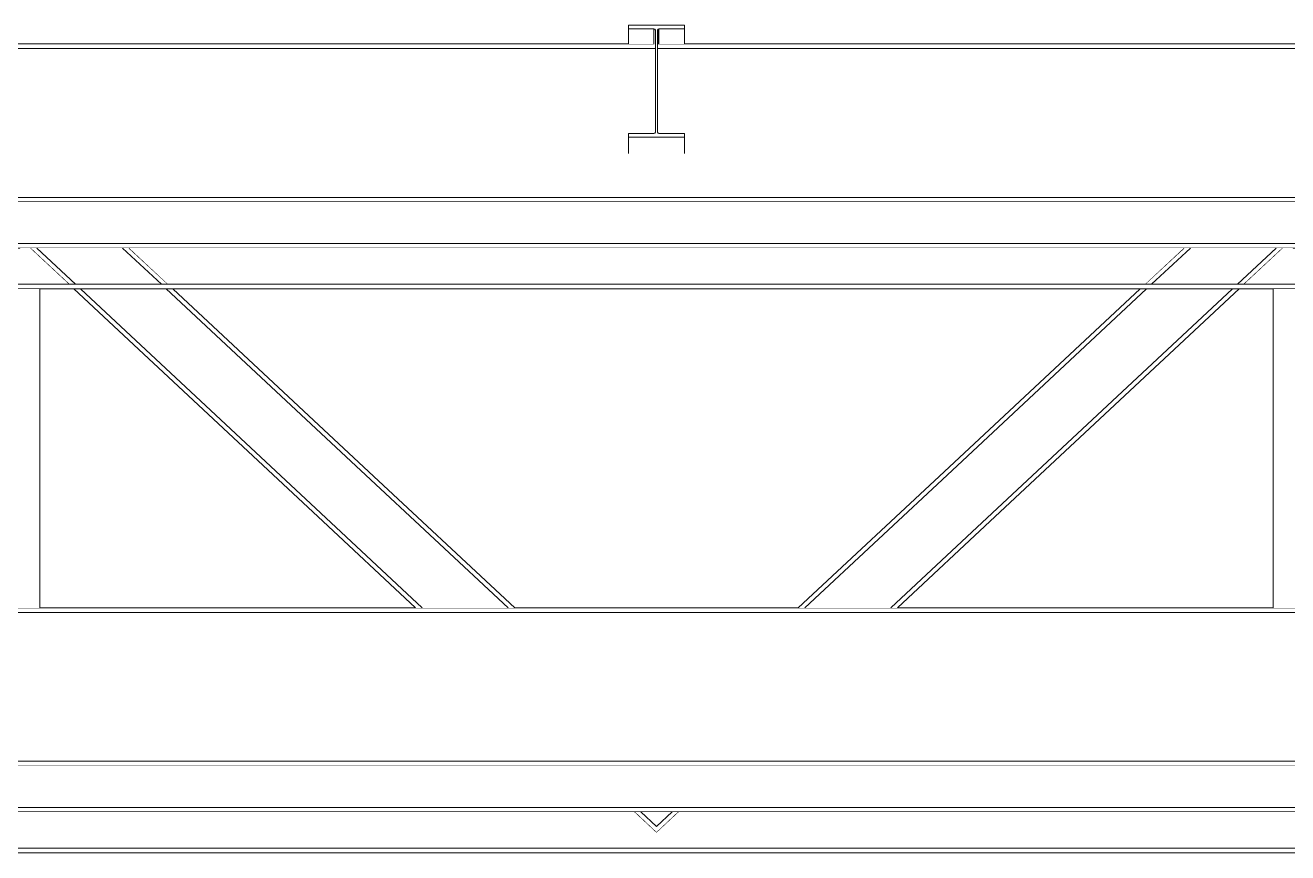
# Model space of a CAD drawing. Extents: x -3080 to 28500, y -1326 to 31609.
# Drawn here: x 6280 to 6560, y 28380.8 to 28564.2 of the extents above; entities that cross this region are included whole.
import ezdxf
from ezdxf.xclip import XClip

# ---------------------------------------------------------------- set-up
doc = ezdxf.new("R2010")
doc.units = 0
doc.header["$LTSCALE"] = 100
doc.header["$XCLIPFRAME"] = 2
doc.linetypes.add('188K-SM-07-F10-MECH-CR PIPE-Y2257103$0$X-S-FAB_SL ALL$0$Wipeout_Contour', pattern=[1, 0, -1])
for name, color, linetype in [('0-xref', 8, 'Continuous'), ('188K-SM-07-F10-MECH-CR PIPE-Y2257103$0$X-S-FAB_SL ALL$0$ASP_1', 1, 'Continuous'), ('188K-SM-07-F10-MECH-CR PIPE-Y2257103$0$X-S-FAB_SL ALL$0$Hattch', 7, 'Continuous'), ('188K-SM-07-F10-MECH-CR PIPE-Y2257103$0$X-S-FAB_SL ALL$0$S-TRUSS', 7, 'Continuous')]:
    doc.layers.add(name, color=color, linetype=linetype)

# ---------------------------------------------------------------- blocks, each defined once
blk = doc.blocks.new('188K-SM-07-F10-MECH-CR PIPE-Y2257103$0$X-S-FAB_SL ALL$0$剖面元素_931_3', base_point=(23061.26, -8263.06))
at = {"color": 254, "linetype": '188K-SM-07-F10-MECH-CR PIPE-Y2257103$0$X-S-FAB_SL ALL$0$Wipeout_Contour', "lineweight": 0, "ltscale": 239935.36391}
blk.add_wipeout([(29078.76, -6033.78), (29078.76, -6034.78), (29481.01, -6034.78), (29481.01, -6034.09), (29480.93, -6033.88), (29480.71, -6033.79), (29475.06, -6033.79), (29475.06, -6033.78)], dxfattribs=at).dxf.layer = '188K-SM-07-F10-MECH-CR PIPE-Y2257103$0$X-S-FAB_SL ALL$0$Hattch'
at = {"color": 254, "linetype": '188K-SM-07-F10-MECH-CR PIPE-Y2257103$0$X-S-FAB_SL ALL$0$Wipeout_Contour', "lineweight": 0, "ltscale": 240998.711344}
blk.add_wipeout([(29061.26, -6193.05), (29061.26, -6193.78), (29901.26, -6193.78), (29901.26, -6193.05), (29883.76, -6193.05), (29883.76, -6192.78), (29078.76, -6192.78), (29078.76, -6193.05)], dxfattribs=at).dxf.layer = '188K-SM-07-F10-MECH-CR PIPE-Y2257103$0$X-S-FAB_SL ALL$0$Hattch'
at = {"color": 254, "linetype": '188K-SM-07-F10-MECH-CR PIPE-Y2257103$0$X-S-FAB_SL ALL$0$Wipeout_Contour', "lineweight": 0, "ltscale": 241543.531684}
blk.add_wipeout([(29481.51, -6034.09), (29481.51, -6034.78), (29883.76, -6034.78), (29883.76, -6033.78), (29487.46, -6033.78), (29487.46, -6033.79), (29481.81, -6033.79), (29481.6, -6033.88)], dxfattribs=at).dxf.layer = '188K-SM-07-F10-MECH-CR PIPE-Y2257103$0$X-S-FAB_SL ALL$0$Hattch'
at = {"color": 254, "linetype": '188K-SM-07-F10-MECH-CR PIPE-Y2257103$0$X-S-FAB_SL ALL$0$Wipeout_Contour', "lineweight": 0, "ltscale": 963833.459916}
blk.add_wipeout([(29062.26, -6160.26), (29062.26, -6187.71), (29078.76, -6187.71), (29078.76, -6192.78), (29883.76, -6192.78), (29883.76, -6187.71), (29900.26, -6187.71), (29900.26, -6160.26), (29883.76, -6160.26), (29883.76, -6159.78), (29738.16, -6159.78), (29738.16, -6167.85), (29738.35, -6168.31), (29738.81, -6168.5), (29744.36, -6168.5), (29744.82, -6168.69), (29745.01, -6169.15), (29745.01, -6173.08), (29737.51, -6173.08), (29737.51, -6159.78), (29218.16, -6159.78), (29218.16, -6167.85), (29218.35, -6168.31), (29218.81, -6168.5), (29224.36, -6168.5), (29224.82, -6168.69), (29225.01, -6169.15), (29225.01, -6173.08), (29217.51, -6173.08), (29217.51, -6159.78), (29078.76, -6159.78), (29078.76, -6160.26)], dxfattribs=at).dxf.layer = '188K-SM-07-F10-MECH-CR PIPE-Y2257103$0$X-S-FAB_SL ALL$0$Hattch'
at = {"layer": '188K-SM-07-F10-MECH-CR PIPE-Y2257103$0$X-S-FAB_SL ALL$0$S-TRUSS', "color": 8, "lineweight": 0}
for p, q in [((29078.76, -6192.78), (29883.76, -6192.78)), ((29061.26, -6193.78), (29901.26, -6193.78))]:
    blk.add_line(p, q, dxfattribs=at)
at = {"color": 254, "linetype": '188K-SM-07-F10-MECH-CR PIPE-Y2257103$0$X-S-FAB_SL ALL$0$Wipeout_Contour', "lineweight": 0, "ltscale": 722298.847146}
blk.add_wipeout([(29062.26, -6062.73), (29078.76, -6062.73), (29078.76, -6067.78), (29883.76, -6067.78), (29883.76, -6062.73), (29900.26, -6062.73), (29900.26, -6035.28), (29883.76, -6035.28), (29883.76, -6034.78), (29481.51, -6034.78), (29481.51, -6053.35), (29481.6, -6053.56), (29481.81, -6053.65), (29487.46, -6053.65), (29487.46, -6058.04), (29475.06, -6058.04), (29475.06, -6053.65), (29480.71, -6053.65), (29480.93, -6053.56), (29481.01, -6053.35), (29481.01, -6034.78), (29078.76, -6034.78), (29078.76, -6035.28), (29062.26, -6035.28)], dxfattribs=at).dxf.layer = '188K-SM-07-F10-MECH-CR PIPE-Y2257103$0$X-S-FAB_SL ALL$0$Hattch'
at = {"color": 254, "linetype": '188K-SM-07-F10-MECH-CR PIPE-Y2257103$0$X-S-FAB_SL ALL$0$Wipeout_Contour', "lineweight": 0, "ltscale": 239913.835047}
blk.add_wipeout([(29218.35, -6159.03), (29218.16, -6159.49), (29218.16, -6159.78), (29737.51, -6159.78), (29737.51, -6158.78), (29224.51, -6158.78), (29224.36, -6158.84), (29218.81, -6158.84)], dxfattribs=at).dxf.layer = '188K-SM-07-F10-MECH-CR PIPE-Y2257103$0$X-S-FAB_SL ALL$0$Hattch'
at = {"layer": '188K-SM-07-F10-MECH-CR PIPE-Y2257103$0$X-S-FAB_SL ALL$0$S-TRUSS', "color": 8, "lineweight": 0}
for p, q in [((29475.06, -6033.78), (29078.76, -6033.78)), ((29480.71, -6033.78), (29475.06, -6033.78)), ((29487.46, -6033.78), (29481.81, -6033.78)), ((29883.76, -6033.78), (29487.46, -6033.78)), ((29481.01, -6034.78), (29078.76, -6034.78)), ((29883.76, -6034.78), (29481.51, -6034.78)), ((29218.16, -6159.78), (29737.51, -6159.78)), ((29224.51, -6158.78), (29737.51, -6158.78))]:
    blk.add_line(p, q, dxfattribs=at)
at = {"color": 254, "linetype": '188K-SM-07-F10-MECH-CR PIPE-Y2257103$0$X-S-FAB_SL ALL$0$Wipeout_Contour', "lineweight": 0, "ltscale": 240795.098809}
blk.add_wipeout([(29069.26, -6068.78), (29893.26, -6068.78), (29893.26, -6068.07), (29883.76, -6068.07), (29883.76, -6067.78), (29078.76, -6067.78), (29078.76, -6068.07), (29069.26, -6068.07)], dxfattribs=at).dxf.layer = '188K-SM-07-F10-MECH-CR PIPE-Y2257103$0$X-S-FAB_SL ALL$0$Hattch'
at = {"layer": '188K-SM-07-F10-MECH-CR PIPE-Y2257103$0$X-S-FAB_SL ALL$0$S-TRUSS', "color": 8, "lineweight": 0}
for p, q in [((29883.76, -6067.78), (29078.76, -6067.78)), ((29749.84, -6068.78), (29212.69, -6068.78))]:
    blk.add_line(p, q, dxfattribs=at)
blk = doc.blocks.new('188K-SM-07-F10-MECH-CR PIPE-Y2257103$0$X-S-FAB_SL ALL$0$剖面元素_934_3', base_point=(23061.26, -8263.06))
at = {"color": 254, "linetype": '188K-SM-07-F10-MECH-CR PIPE-Y2257103$0$X-S-FAB_SL ALL$0$Wipeout_Contour', "lineweight": 0, "ltscale": 120401.584865}
blk.add_wipeout([(29738.01, -6068.78), (29224.51, -6068.78), (29224.51, -6078.02), (29738.01, -6078.02)], dxfattribs=at).dxf.layer = '188K-SM-07-F10-MECH-CR PIPE-Y2257103$0$X-S-FAB_SL ALL$0$Hattch'
at = {"color": 254, "linetype": '188K-SM-07-F10-MECH-CR PIPE-Y2257103$0$X-S-FAB_SL ALL$0$Wipeout_Contour', "lineweight": 0, "ltscale": 241015.302543}
blk.add_wipeout([(29061.26, -6203.12), (29061.26, -6204.02), (29901.26, -6204.02), (29901.26, -6203.12), (29883.76, -6203.12), (29883.76, -6203.02), (29078.76, -6203.02), (29078.76, -6203.12)], dxfattribs=at).dxf.layer = '188K-SM-07-F10-MECH-CR PIPE-Y2257103$0$X-S-FAB_SL ALL$0$Hattch'
at = {"color": 254, "linetype": '188K-SM-07-F10-MECH-CR PIPE-Y2257103$0$X-S-FAB_SL ALL$0$Wipeout_Contour', "lineweight": 0, "ltscale": 120405.717292}
blk.add_wipeout([(29224.51, -6078.02), (29224.51, -6079.02), (29738.01, -6079.02), (29738.01, -6078.02)], dxfattribs=at).dxf.layer = '188K-SM-07-F10-MECH-CR PIPE-Y2257103$0$X-S-FAB_SL ALL$0$Hattch'
at = {"color": 254, "linetype": '188K-SM-07-F10-MECH-CR PIPE-Y2257103$0$X-S-FAB_SL ALL$0$Wipeout_Contour', "lineweight": 0, "ltscale": 151022.768225}
blk.add_wipeout([(29078.76, -6193.78), (29078.76, -6203.02), (29883.76, -6203.02), (29883.76, -6197.03), (29883.76, -6193.78)], dxfattribs=at).dxf.layer = '188K-SM-07-F10-MECH-CR PIPE-Y2257103$0$X-S-FAB_SL ALL$0$Hattch'
at = {"layer": '188K-SM-07-F10-MECH-CR PIPE-Y2257103$0$X-S-FAB_SL ALL$0$S-TRUSS', "color": 8, "lineweight": 0}
for p, q in [((29738.01, -6078.02), (29224.51, -6078.02)), ((29738.01, -6079.02), (29224.51, -6079.02)), ((29061.26, -6204.02), (29901.26, -6204.02)), ((29078.76, -6203.02), (29883.76, -6203.02))]:
    blk.add_line(p, q, dxfattribs=at)
blk = doc.blocks.new('188K-SM-07-F10-MECH-CR PIPE-Y2257103$0$X-S-FAB_SL ALL$0$剖面元素_1515_3', base_point=(23061.26, -8263.06))
at = {"color": 254, "linetype": '188K-SM-07-F10-MECH-CR PIPE-Y2257103$0$X-S-FAB_SL ALL$0$Wipeout_Contour', "lineweight": 0, "ltscale": 120369.498175}
blk.add_wipeout([(29481.51, -6034.09), (29481.6, -6033.88), (29481.6, -6030.53), (29481.51, -6030.74)], dxfattribs=at).dxf.layer = '188K-SM-07-F10-MECH-CR PIPE-Y2257103$0$X-S-FAB_SL ALL$0$Hattch'
at = {"color": 254, "linetype": '188K-SM-07-F10-MECH-CR PIPE-Y2257103$0$X-S-FAB_SL ALL$0$Wipeout_Contour', "lineweight": 0, "ltscale": 120387.577569}
blk.add_wipeout([(29475.06, -6054.45), (29475.06, -6058.04), (29487.46, -6058.04), (29487.46, -6054.45)], dxfattribs=at).dxf.layer = '188K-SM-07-F10-MECH-CR PIPE-Y2257103$0$X-S-FAB_SL ALL$0$Hattch'
at = {"layer": '188K-SM-07-F10-MECH-CR PIPE-Y2257103$0$X-S-FAB_SL ALL$0$S-TRUSS', "color": 2, "lineweight": 0}
for p, q in [((29475.06, -6053.65), (29475.06, -6054.45)), ((29487.46, -6054.45), (29475.06, -6054.45)), ((29487.46, -6053.65), (29487.46, -6054.45))]:
    blk.add_line(p, q, dxfattribs=at)
at = {"layer": '188K-SM-07-F10-MECH-CR PIPE-Y2257103$0$X-S-FAB_SL ALL$0$S-TRUSS', "color": 8, "lineweight": 0}
for p, q in [((29475.06, -6054.45), (29475.06, -6058.04)), ((29487.46, -6054.45), (29487.46, -6058.04))]:
    blk.add_line(p, q, dxfattribs=at)
at = {"layer": '188K-SM-07-F10-MECH-CR PIPE-Y2257103$0$X-S-FAB_SL ALL$0$S-TRUSS', "color": 2, "lineweight": 0, "flags": 128}
for points in [[(29480.93, -6053.56), (29480.71, -6053.65), (29475.06, -6053.65)], [(29481.6, -6053.56), (29481.81, -6053.65), (29487.46, -6053.65)]]:
    blk.add_lwpolyline(points, dxfattribs=at)
at = {"color": 254, "linetype": '188K-SM-07-F10-MECH-CR PIPE-Y2257103$0$X-S-FAB_SL ALL$0$Wipeout_Contour', "lineweight": 0, "ltscale": 120369.965612}
blk.add_wipeout([(29481.6, -6030.53), (29481.6, -6033.88), (29481.81, -6033.79), (29481.81, -6030.44)], dxfattribs=at).dxf.layer = '188K-SM-07-F10-MECH-CR PIPE-Y2257103$0$X-S-FAB_SL ALL$0$Hattch'
at = {"color": 254, "linetype": '188K-SM-07-F10-MECH-CR PIPE-Y2257103$0$X-S-FAB_SL ALL$0$Wipeout_Contour', "lineweight": 0, "ltscale": 120381.416755}
blk.add_wipeout([(29487.46, -6030.44), (29481.81, -6030.44), (29481.81, -6033.79), (29487.46, -6033.79)], dxfattribs=at).dxf.layer = '188K-SM-07-F10-MECH-CR PIPE-Y2257103$0$X-S-FAB_SL ALL$0$Hattch'
at = {"layer": '188K-SM-07-F10-MECH-CR PIPE-Y2257103$0$X-S-FAB_SL ALL$0$S-TRUSS', "color": 2, "lineweight": 0}
blk.add_line((29487.46, -6029.64), (29487.46, -6030.44), dxfattribs=at)
at = {"layer": '188K-SM-07-F10-MECH-CR PIPE-Y2257103$0$X-S-FAB_SL ALL$0$S-TRUSS', "color": 8, "lineweight": 0}
blk.add_line((29487.46, -6030.44), (29487.46, -6033.79), dxfattribs=at)
at = {"color": 254, "linetype": '188K-SM-07-F10-MECH-CR PIPE-Y2257103$0$X-S-FAB_SL ALL$0$Wipeout_Contour', "lineweight": 0, "ltscale": 120354.964771}
blk.add_wipeout([(29475.06, -6030.44), (29475.06, -6033.79), (29480.71, -6033.79), (29480.71, -6030.44)], dxfattribs=at).dxf.layer = '188K-SM-07-F10-MECH-CR PIPE-Y2257103$0$X-S-FAB_SL ALL$0$Hattch'
at = {"layer": '188K-SM-07-F10-MECH-CR PIPE-Y2257103$0$X-S-FAB_SL ALL$0$S-TRUSS', "color": 2, "lineweight": 0}
blk.add_line((29475.06, -6029.64), (29475.06, -6030.44), dxfattribs=at)
at = {"layer": '188K-SM-07-F10-MECH-CR PIPE-Y2257103$0$X-S-FAB_SL ALL$0$S-TRUSS', "color": 8, "lineweight": 0}
blk.add_line((29475.06, -6030.44), (29475.06, -6033.79), dxfattribs=at)
at = {"color": 254, "linetype": '188K-SM-07-F10-MECH-CR PIPE-Y2257103$0$X-S-FAB_SL ALL$0$Wipeout_Contour', "lineweight": 0, "ltscale": 120366.486271}
blk.add_wipeout([(29480.71, -6030.44), (29480.71, -6033.79), (29480.93, -6033.88), (29480.93, -6030.53)], dxfattribs=at).dxf.layer = '188K-SM-07-F10-MECH-CR PIPE-Y2257103$0$X-S-FAB_SL ALL$0$Hattch'
at = {"color": 254, "linetype": '188K-SM-07-F10-MECH-CR PIPE-Y2257103$0$X-S-FAB_SL ALL$0$Wipeout_Contour', "lineweight": 0, "ltscale": 120367.194348}
blk.add_wipeout([(29480.93, -6030.53), (29480.93, -6033.88), (29481.01, -6034.09), (29481.01, -6030.74)], dxfattribs=at).dxf.layer = '188K-SM-07-F10-MECH-CR PIPE-Y2257103$0$X-S-FAB_SL ALL$0$Hattch'
at = {"layer": '188K-SM-07-F10-MECH-CR PIPE-Y2257103$0$X-S-FAB_SL ALL$0$S-TRUSS', "color": 2, "lineweight": 0}
blk.add_line((29487.46, -6029.64), (29475.06, -6029.64), dxfattribs=at)
at = {"layer": '188K-SM-07-F10-MECH-CR PIPE-Y2257103$0$X-S-FAB_SL ALL$0$S-TRUSS', "color": 8, "lineweight": 0}
for p, q in [((29480.71, -6030.44), (29480.71, -6033.79)), ((29481.81, -6030.44), (29481.81, -6033.79))]:
    blk.add_line(p, q, dxfattribs=at)
at = {"layer": '188K-SM-07-F10-MECH-CR PIPE-Y2257103$0$X-S-FAB_SL ALL$0$S-TRUSS', "color": 2, "lineweight": 0, "flags": 128}
for points in [[(29480.93, -6030.53), (29480.71, -6030.44), (29475.06, -6030.44)], [(29480.93, -6030.53), (29481.01, -6030.74), (29481.01, -6053.35), (29480.93, -6053.56)], [(29481.6, -6030.53), (29481.51, -6030.74), (29481.51, -6053.35), (29481.6, -6053.56)], [(29487.46, -6030.44), (29481.81, -6030.44), (29481.6, -6030.53)]]:
    blk.add_lwpolyline(points, dxfattribs=at)
blk = doc.blocks.new('188K-SM-07-F10-MECH-CR PIPE-Y2257103$0$X-S-FAB_SL ALL$0$剖面元素_1708_3', base_point=(23061.26, -8263.06))
at = {"color": 254, "linetype": '188K-SM-07-F10-MECH-CR PIPE-Y2257103$0$X-S-FAB_SL ALL$0$Wipeout_Contour', "lineweight": 0, "ltscale": 119965.136011}
blk.add_wipeout([(29364.32, -6079.02), (29362.86, -6079.02), (29371.48, -6087.06), (29372.95, -6087.06)], dxfattribs=at).dxf.layer = '188K-SM-07-F10-MECH-CR PIPE-Y2257103$0$X-S-FAB_SL ALL$0$Hattch'
at = {"color": 254, "linetype": '188K-SM-07-F10-MECH-CR PIPE-Y2257103$0$X-S-FAB_SL ALL$0$Wipeout_Contour', "lineweight": 0, "ltscale": 120768.678435}
blk.add_wipeout([(29546.15, -6127.58), (29546.83, -6128.31), (29589.97, -6088.06), (29588.51, -6088.06)], dxfattribs=at).dxf.layer = '188K-SM-07-F10-MECH-CR PIPE-Y2257103$0$X-S-FAB_SL ALL$0$Hattch'
at = {"color": 254, "linetype": '188K-SM-07-F10-MECH-CR PIPE-Y2257103$0$X-S-FAB_SL ALL$0$Wipeout_Contour', "lineweight": 0, "ltscale": 90381.494399}
blk.add_wipeout([(29484.73, -6204.02), (29477.8, -6204.02), (29481.26, -6207.25)], dxfattribs=at).dxf.layer = '188K-SM-07-F10-MECH-CR PIPE-Y2257103$0$X-S-FAB_SL ALL$0$Hattch'
at = {"color": 254, "linetype": '188K-SM-07-F10-MECH-CR PIPE-Y2257103$0$X-S-FAB_SL ALL$0$Wipeout_Contour', "lineweight": 0, "ltscale": 120853.312408}
blk.add_wipeout([(29598.2, -6079.02), (29589.58, -6087.06), (29591.05, -6087.06), (29599.67, -6079.02)], dxfattribs=at).dxf.layer = '188K-SM-07-F10-MECH-CR PIPE-Y2257103$0$X-S-FAB_SL ALL$0$Hattch'
at = {"color": 254, "linetype": '188K-SM-07-F10-MECH-CR PIPE-Y2257103$0$X-S-FAB_SL ALL$0$Wipeout_Contour', "lineweight": 0, "ltscale": 120090.220013}
blk.add_wipeout([(29372.55, -6088.06), (29415.7, -6128.31), (29416.38, -6127.58), (29374.02, -6088.06)], dxfattribs=at).dxf.layer = '188K-SM-07-F10-MECH-CR PIPE-Y2257103$0$X-S-FAB_SL ALL$0$Hattch'
at = {"color": 254, "linetype": '188K-SM-07-F10-MECH-CR PIPE-Y2257103$0$X-S-FAB_SL ALL$0$Wipeout_Contour', "lineweight": 0, "ltscale": 180763.209351}
blk.add_wipeout([(29476.33, -6204.02), (29481.26, -6208.62), (29486.2, -6204.02), (29484.73, -6204.02), (29481.26, -6207.25), (29477.8, -6204.02)], dxfattribs=at).dxf.layer = '188K-SM-07-F10-MECH-CR PIPE-Y2257103$0$X-S-FAB_SL ALL$0$Hattch'
at = {"layer": '188K-SM-07-F10-MECH-CR PIPE-Y2257103$0$X-S-FAB_SL ALL$0$S-TRUSS', "color": 8, "lineweight": 0}
for p, q in [((29481.26, -6208.62), (29476.33, -6204.02)), ((29481.26, -6207.25), (29477.8, -6204.02)), ((29484.73, -6204.02), (29481.26, -6207.25)), ((29486.2, -6204.02), (29481.26, -6208.62))]:
    blk.add_line(p, q, dxfattribs=at)
at = {"color": 254, "linetype": '188K-SM-07-F10-MECH-CR PIPE-Y2257103$0$X-S-FAB_SL ALL$0$Wipeout_Contour', "lineweight": 0, "ltscale": 119924.942134}
blk.add_wipeout([(29362.86, -6079.02), (29343.8, -6079.02), (29352.42, -6087.06), (29371.48, -6087.06)], dxfattribs=at).dxf.layer = '188K-SM-07-F10-MECH-CR PIPE-Y2257103$0$X-S-FAB_SL ALL$0$Hattch'
at = {"color": 254, "linetype": '188K-SM-07-F10-MECH-CR PIPE-Y2257103$0$X-S-FAB_SL ALL$0$Wipeout_Contour', "lineweight": 0, "ltscale": 120800.320414}
blk.add_wipeout([(29589.97, -6088.06), (29546.83, -6128.31), (29555.7, -6137.82), (29609.03, -6088.06)], dxfattribs=at).dxf.layer = '188K-SM-07-F10-MECH-CR PIPE-Y2257103$0$X-S-FAB_SL ALL$0$Hattch'
at = {"color": 254, "linetype": '188K-SM-07-F10-MECH-CR PIPE-Y2257103$0$X-S-FAB_SL ALL$0$Wipeout_Contour', "lineweight": 0, "ltscale": 120893.520291}
blk.add_wipeout([(29599.67, -6079.02), (29591.05, -6087.06), (29610.1, -6087.06), (29618.73, -6079.02)], dxfattribs=at).dxf.layer = '188K-SM-07-F10-MECH-CR PIPE-Y2257103$0$X-S-FAB_SL ALL$0$Hattch'
at = {"color": 254, "linetype": '188K-SM-07-F10-MECH-CR PIPE-Y2257103$0$X-S-FAB_SL ALL$0$Wipeout_Contour', "lineweight": 0, "ltscale": 120062.686496}
blk.add_wipeout([(29372.55, -6088.06), (29353.5, -6088.06), (29406.83, -6137.82), (29415.7, -6128.31)], dxfattribs=at).dxf.layer = '188K-SM-07-F10-MECH-CR PIPE-Y2257103$0$X-S-FAB_SL ALL$0$Hattch'
at = {"color": 254, "linetype": '188K-SM-07-F10-MECH-CR PIPE-Y2257103$0$X-S-FAB_SL ALL$0$Wipeout_Contour', "lineweight": 0, "ltscale": 120648.884558}
blk.add_wipeout([(29546.15, -6127.58), (29512.7, -6158.78), (29514.17, -6158.78), (29546.83, -6128.31)], dxfattribs=at).dxf.layer = '188K-SM-07-F10-MECH-CR PIPE-Y2257103$0$X-S-FAB_SL ALL$0$Hattch'
at = {"color": 254, "linetype": '188K-SM-07-F10-MECH-CR PIPE-Y2257103$0$X-S-FAB_SL ALL$0$Wipeout_Contour', "lineweight": 0, "ltscale": 119884.747985}
blk.add_wipeout([(29343.8, -6079.02), (29342.33, -6079.02), (29350.96, -6087.06), (29352.42, -6087.06)], dxfattribs=at).dxf.layer = '188K-SM-07-F10-MECH-CR PIPE-Y2257103$0$X-S-FAB_SL ALL$0$Hattch'
at = {"color": 254, "linetype": '188K-SM-07-F10-MECH-CR PIPE-Y2257103$0$X-S-FAB_SL ALL$0$Wipeout_Contour', "lineweight": 0, "ltscale": 120831.743599}
blk.add_wipeout([(29555.7, -6137.82), (29556.38, -6138.55), (29610.5, -6088.06), (29609.03, -6088.06)], dxfattribs=at).dxf.layer = '188K-SM-07-F10-MECH-CR PIPE-Y2257103$0$X-S-FAB_SL ALL$0$Hattch'
at = {"color": 254, "linetype": '188K-SM-07-F10-MECH-CR PIPE-Y2257103$0$X-S-FAB_SL ALL$0$Wipeout_Contour', "lineweight": 0, "ltscale": 120267.527149}
blk.add_wipeout([(29416.38, -6127.58), (29415.7, -6128.31), (29448.36, -6158.78), (29449.83, -6158.78)], dxfattribs=at).dxf.layer = '188K-SM-07-F10-MECH-CR PIPE-Y2257103$0$X-S-FAB_SL ALL$0$Hattch'
at = {"layer": '188K-SM-07-F10-MECH-CR PIPE-Y2257103$0$X-S-FAB_SL ALL$0$S-TRUSS', "color": 8, "lineweight": 0}
for p, q in [((29598.2, -6079.02), (29589.58, -6087.06)), ((29599.67, -6079.02), (29591.05, -6087.06))]:
    blk.add_line(p, q, dxfattribs=at)
at = {"color": 254, "linetype": '188K-SM-07-F10-MECH-CR PIPE-Y2257103$0$X-S-FAB_SL ALL$0$Wipeout_Contour', "lineweight": 0, "ltscale": 120933.72797}
blk.add_wipeout([(29618.73, -6079.02), (29610.1, -6087.06), (29611.57, -6087.06), (29620.19, -6079.02)], dxfattribs=at).dxf.layer = '188K-SM-07-F10-MECH-CR PIPE-Y2257103$0$X-S-FAB_SL ALL$0$Hattch'
at = {"color": 254, "linetype": '188K-SM-07-F10-MECH-CR PIPE-Y2257103$0$X-S-FAB_SL ALL$0$Wipeout_Contour', "lineweight": 0, "ltscale": 120035.513386}
blk.add_wipeout([(29352.03, -6088.06), (29406.15, -6138.55), (29406.83, -6137.82), (29353.5, -6088.06)], dxfattribs=at).dxf.layer = '188K-SM-07-F10-MECH-CR PIPE-Y2257103$0$X-S-FAB_SL ALL$0$Hattch'
at = {"color": 254, "linetype": '188K-SM-07-F10-MECH-CR PIPE-Y2257103$0$X-S-FAB_SL ALL$0$Wipeout_Contour', "lineweight": 0, "ltscale": 120680.247933}
blk.add_wipeout([(29514.17, -6158.78), (29533.22, -6158.78), (29555.7, -6137.82), (29546.83, -6128.31)], dxfattribs=at).dxf.layer = '188K-SM-07-F10-MECH-CR PIPE-Y2257103$0$X-S-FAB_SL ALL$0$Hattch'
at = {"layer": '188K-SM-07-F10-MECH-CR PIPE-Y2257103$0$X-S-FAB_SL ALL$0$S-TRUSS', "color": 8, "lineweight": 0}
for p, q in [((29350.96, -6087.06), (29342.33, -6079.02)), ((29352.42, -6087.06), (29343.8, -6079.02)), ((29371.48, -6087.06), (29362.86, -6079.02)), ((29372.95, -6087.06), (29364.32, -6079.02)), ((29618.73, -6079.02), (29610.1, -6087.06)), ((29620.19, -6079.02), (29611.57, -6087.06)), ((29588.51, -6088.06), (29546.15, -6127.58)), ((29589.97, -6088.06), (29546.83, -6128.31))]:
    blk.add_line(p, q, dxfattribs=at)
at = {"color": 254, "linetype": '188K-SM-07-F10-MECH-CR PIPE-Y2257103$0$X-S-FAB_SL ALL$0$Wipeout_Contour', "lineweight": 0, "ltscale": 120240.455853}
blk.add_wipeout([(29406.83, -6137.82), (29429.3, -6158.78), (29448.36, -6158.78), (29415.7, -6128.31)], dxfattribs=at).dxf.layer = '188K-SM-07-F10-MECH-CR PIPE-Y2257103$0$X-S-FAB_SL ALL$0$Hattch'
at = {"color": 254, "linetype": '188K-SM-07-F10-MECH-CR PIPE-Y2257103$0$X-S-FAB_SL ALL$0$Wipeout_Contour', "lineweight": 0, "ltscale": 120711.920794}
blk.add_wipeout([(29533.22, -6158.78), (29534.69, -6158.78), (29556.38, -6138.55), (29555.7, -6137.82)], dxfattribs=at).dxf.layer = '188K-SM-07-F10-MECH-CR PIPE-Y2257103$0$X-S-FAB_SL ALL$0$Hattch'
at = {"layer": '188K-SM-07-F10-MECH-CR PIPE-Y2257103$0$X-S-FAB_SL ALL$0$S-TRUSS', "color": 8, "lineweight": 0}
for p, q in [((29415.7, -6128.31), (29372.55, -6088.06)), ((29416.38, -6127.58), (29374.02, -6088.06)), ((29609.03, -6088.06), (29555.7, -6137.82)), ((29610.5, -6088.06), (29556.38, -6138.55)), ((29546.15, -6127.58), (29512.7, -6158.78)), ((29546.83, -6128.31), (29514.17, -6158.78)), ((29555.7, -6137.82), (29533.22, -6158.78)), ((29556.38, -6138.55), (29534.69, -6158.78))]:
    blk.add_line(p, q, dxfattribs=at)
at = {"color": 254, "linetype": '188K-SM-07-F10-MECH-CR PIPE-Y2257103$0$X-S-FAB_SL ALL$0$Wipeout_Contour', "lineweight": 0, "ltscale": 120212.844262}
blk.add_wipeout([(29406.83, -6137.82), (29406.15, -6138.55), (29427.84, -6158.78), (29429.3, -6158.78)], dxfattribs=at).dxf.layer = '188K-SM-07-F10-MECH-CR PIPE-Y2257103$0$X-S-FAB_SL ALL$0$Hattch'
at = {"layer": '188K-SM-07-F10-MECH-CR PIPE-Y2257103$0$X-S-FAB_SL ALL$0$S-TRUSS', "color": 8, "lineweight": 0}
for p, q in [((29406.15, -6138.55), (29352.03, -6088.06)), ((29406.83, -6137.82), (29353.5, -6088.06)), ((29448.36, -6158.78), (29415.7, -6128.31)), ((29449.83, -6158.78), (29416.38, -6127.58)), ((29427.84, -6158.78), (29406.15, -6138.55)), ((29429.3, -6158.78), (29406.83, -6137.82))]:
    blk.add_line(p, q, dxfattribs=at)
blk = doc.blocks.new('188K-SM-07-F10-MECH-CR PIPE-Y2257103$0$X-S-FAB_SL ALL$0$剖面元素_1709_3', base_point=(23061.26, -8263.06))
at = {"color": 254, "linetype": '188K-SM-07-F10-MECH-CR PIPE-Y2257103$0$X-S-FAB_SL ALL$0$Wipeout_Contour', "lineweight": 0, "ltscale": 119860.796161}
blk.add_wipeout([(29340.19, -6079.02), (29331.57, -6087.06), (29350.96, -6087.06), (29342.33, -6079.02)], dxfattribs=at).dxf.layer = '188K-SM-07-F10-MECH-CR PIPE-Y2257103$0$X-S-FAB_SL ALL$0$Hattch'
at = {"color": 254, "linetype": '188K-SM-07-F10-MECH-CR PIPE-Y2257103$0$X-S-FAB_SL ALL$0$Wipeout_Contour', "lineweight": 0, "ltscale": 120409.225256}
blk.add_wipeout([(29364.32, -6079.02), (29372.95, -6087.06), (29589.58, -6087.06), (29598.2, -6079.02)], dxfattribs=at).dxf.layer = '188K-SM-07-F10-MECH-CR PIPE-Y2257103$0$X-S-FAB_SL ALL$0$Hattch'
at = {"color": 254, "linetype": '188K-SM-07-F10-MECH-CR PIPE-Y2257103$0$X-S-FAB_SL ALL$0$Wipeout_Contour', "lineweight": 0, "ltscale": 120957.689184}
blk.add_wipeout([(29620.19, -6079.02), (29611.57, -6087.06), (29630.96, -6087.06), (29622.33, -6079.02)], dxfattribs=at).dxf.layer = '188K-SM-07-F10-MECH-CR PIPE-Y2257103$0$X-S-FAB_SL ALL$0$Hattch'
at = {"color": 254, "linetype": '188K-SM-07-F10-MECH-CR PIPE-Y2257103$0$X-S-FAB_SL ALL$0$Wipeout_Contour', "lineweight": 0, "ltscale": 237744.875586}
blk.add_wipeout([(28256.26, -6212.06), (28256.26, -6213.06), (29866.26, -6213.06), (29866.26, -6212.06), (29078.76, -6212.06), (29078.76, -6212.87), (29043.76, -6212.87), (29043.76, -6212.06)], dxfattribs=at).dxf.layer = '188K-SM-07-F10-MECH-CR PIPE-Y2257103$0$X-S-FAB_SL ALL$0$Hattch'
at = {"color": 254, "linetype": '188K-SM-07-F10-MECH-CR PIPE-Y2257103$0$X-S-FAB_SL ALL$0$Wipeout_Contour', "lineweight": 0, "ltscale": 120413.028501}
blk.add_wipeout([(29224.51, -6087.06), (29224.51, -6088.06), (29738.01, -6088.06), (29738.01, -6087.06)], dxfattribs=at).dxf.layer = '188K-SM-07-F10-MECH-CR PIPE-Y2257103$0$X-S-FAB_SL ALL$0$Hattch'
at = {"color": 254, "linetype": '188K-SM-07-F10-MECH-CR PIPE-Y2257103$0$X-S-FAB_SL ALL$0$Wipeout_Contour', "lineweight": 0, "ltscale": 391622.715922}
blk.add_wipeout([(29078.76, -6204.02), (29078.76, -6212.06), (29866.26, -6212.06), (29866.26, -6204.02), (29766.2, -6204.02), (29761.26, -6208.62), (29756.33, -6204.02), (29486.2, -6204.02), (29481.26, -6208.62), (29476.33, -6204.02), (29206.2, -6204.02), (29201.26, -6208.62), (29196.33, -6204.02)], dxfattribs=at).dxf.layer = '188K-SM-07-F10-MECH-CR PIPE-Y2257103$0$X-S-FAB_SL ALL$0$Hattch'
at = {"layer": '188K-SM-07-F10-MECH-CR PIPE-Y2257103$0$X-S-FAB_SL ALL$0$S-TRUSS', "color": 8, "lineweight": 0}
for p, q in [((29738.01, -6087.06), (29224.51, -6087.06)), ((29738.01, -6088.06), (29224.51, -6088.06)), ((28256.26, -6213.06), (29866.26, -6213.06)), ((29078.76, -6212.06), (29866.26, -6212.06))]:
    blk.add_line(p, q, dxfattribs=at)
blk = doc.blocks.new('188K-SM-07-F10-MECH-CR PIPE-Y2257103$0$X-S-FAB_SL ALL$0$剖面元素_1710_3', base_point=(23061.26, -8263.06))
at = {"color": 254, "linetype": '188K-SM-07-F10-MECH-CR PIPE-Y2257103$0$X-S-FAB_SL ALL$0$Wipeout_Contour', "lineweight": 0, "ltscale": 120990.363406}
blk.add_wipeout([(29624.51, -6088.06), (29618.01, -6088.06), (29618.01, -6158.78), (29624.51, -6158.78)], dxfattribs=at).dxf.layer = '188K-SM-07-F10-MECH-CR PIPE-Y2257103$0$X-S-FAB_SL ALL$0$Hattch'
at = {"layer": '188K-SM-07-F10-MECH-CR PIPE-Y2257103$0$X-S-FAB_SL ALL$0$S-TRUSS', "color": 8, "lineweight": 0}
for p, q in [((29618.01, -6158.78), (29618.01, -6088.06)), ((29624.51, -6158.78), (29624.51, -6088.06))]:
    blk.add_line(p, q, dxfattribs=at)
blk = doc.blocks.new('188K-SM-07-F10-MECH-CR PIPE-Y2257103$0$X-S-FAB_SL ALL$0$剖面元素_1711_3', base_point=(23061.26, -8263.06))
at = {"color": 254, "linetype": '188K-SM-07-F10-MECH-CR PIPE-Y2257103$0$X-S-FAB_SL ALL$0$Wipeout_Contour', "lineweight": 0, "ltscale": 119893.769277}
blk.add_wipeout([(29344.51, -6088.06), (29338.01, -6088.06), (29338.01, -6158.78), (29344.51, -6158.78)], dxfattribs=at).dxf.layer = '188K-SM-07-F10-MECH-CR PIPE-Y2257103$0$X-S-FAB_SL ALL$0$Hattch'
at = {"layer": '188K-SM-07-F10-MECH-CR PIPE-Y2257103$0$X-S-FAB_SL ALL$0$S-TRUSS', "color": 8, "lineweight": 0}
for p, q in [((29338.01, -6158.78), (29338.01, -6088.06)), ((29344.51, -6158.78), (29344.51, -6088.06))]:
    blk.add_line(p, q, dxfattribs=at)
blk = doc.blocks.new('188K-SM-07-F10-MECH-CR PIPE-Y2257103$0$X-S-FAB_SL ALL$0$A$C2e9ab586')
at = {"layer": '188K-SM-07-F10-MECH-CR PIPE-Y2257103$0$X-S-FAB_SL ALL$0$S-TRUSS', "lineweight": 0}
blk.add_blockref('188K-SM-07-F10-MECH-CR PIPE-Y2257103$0$X-S-FAB_SL ALL$0$剖面元素_931_3', (-28106.39, 285), dxfattribs=at)
for name in ['188K-SM-07-F10-MECH-CR PIPE-Y2257103$0$X-S-FAB_SL ALL$0$剖面元素_1515_3', '188K-SM-07-F10-MECH-CR PIPE-Y2257103$0$X-S-FAB_SL ALL$0$剖面元素_934_3']:
    blk.add_blockref(name, (-28106.39, 285), dxfattribs=at)
blk.add_blockref('188K-SM-07-F10-MECH-CR PIPE-Y2257103$0$X-S-FAB_SL ALL$0$剖面元素_1708_3', (-28106.39, 285), dxfattribs=at)
blk.add_blockref('188K-SM-07-F10-MECH-CR PIPE-Y2257103$0$X-S-FAB_SL ALL$0$剖面元素_1709_3', (-28106.39, 285), dxfattribs=at)
for name in ['188K-SM-07-F10-MECH-CR PIPE-Y2257103$0$X-S-FAB_SL ALL$0$剖面元素_1711_3', '188K-SM-07-F10-MECH-CR PIPE-Y2257103$0$X-S-FAB_SL ALL$0$剖面元素_1710_3']:
    blk.add_blockref(name, (-28106.39, 285), dxfattribs=at)
blk = doc.blocks.new('188K-SM-07-F10-MECH-CR PIPE-Y2257103$0$X-S-FAB_SL ALL')
at = {"layer": '188K-SM-07-F10-MECH-CR PIPE-Y2257103$0$X-S-FAB_SL ALL$0$ASP_1'}
blk.add_blockref('188K-SM-07-F10-MECH-CR PIPE-Y2257103$0$X-S-FAB_SL ALL$0$A$C2e9ab586', (23632.864, -73288.977), dxfattribs=at)
blk = doc.blocks.new('188K-SM-07-F10-MECH-CR PIPE-Y2257103')
ref = blk.add_blockref('188K-SM-07-F10-MECH-CR PIPE-Y2257103$0$X-S-FAB_SL ALL', (4473.521, 99334.763))
XClip(ref).set_block_clipping_path([(-7553.4648570136, -75341.9369645483), (24026.2025623869, -67725.7696244382)])

msp = doc.modelspace()

# ---------------------------------------------------------------- block references
at = {"layer": '0-xref'}
msp.add_blockref('188K-SM-07-F10-MECH-CR PIPE-Y2257103', (0, 0), dxfattribs=at)

doc.saveas('drawing.dxf')
